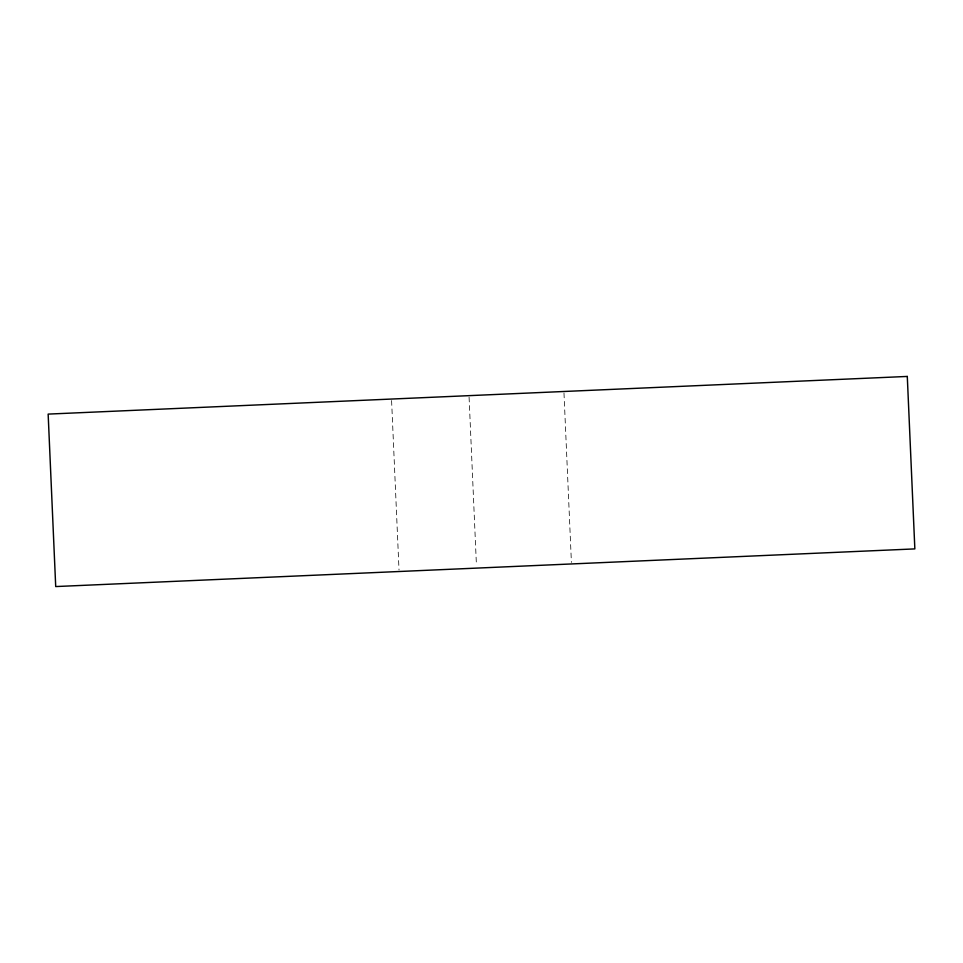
<?xml version="1.0" encoding="UTF-8"?>
<svg xmlns="http://www.w3.org/2000/svg" width="963" height="963" viewBox="0 0 963 963"><rect width="100%" height="100%" fill="white"/><g stroke="black" fill="none" stroke-linecap="round" stroke-linejoin="round"><path stroke-width="0.72" stroke-dasharray="4.82 3.61" d="M563.981 393L571.408 562.452M469.077 397.153L476.432 565.112M391.592 400.548L399.019 570"/><path stroke-width="1.44" d="M907.29 376.437L48.15 414.102L55.71 586.563L914.85 548.898L907.29 376.437"/></g></svg>
